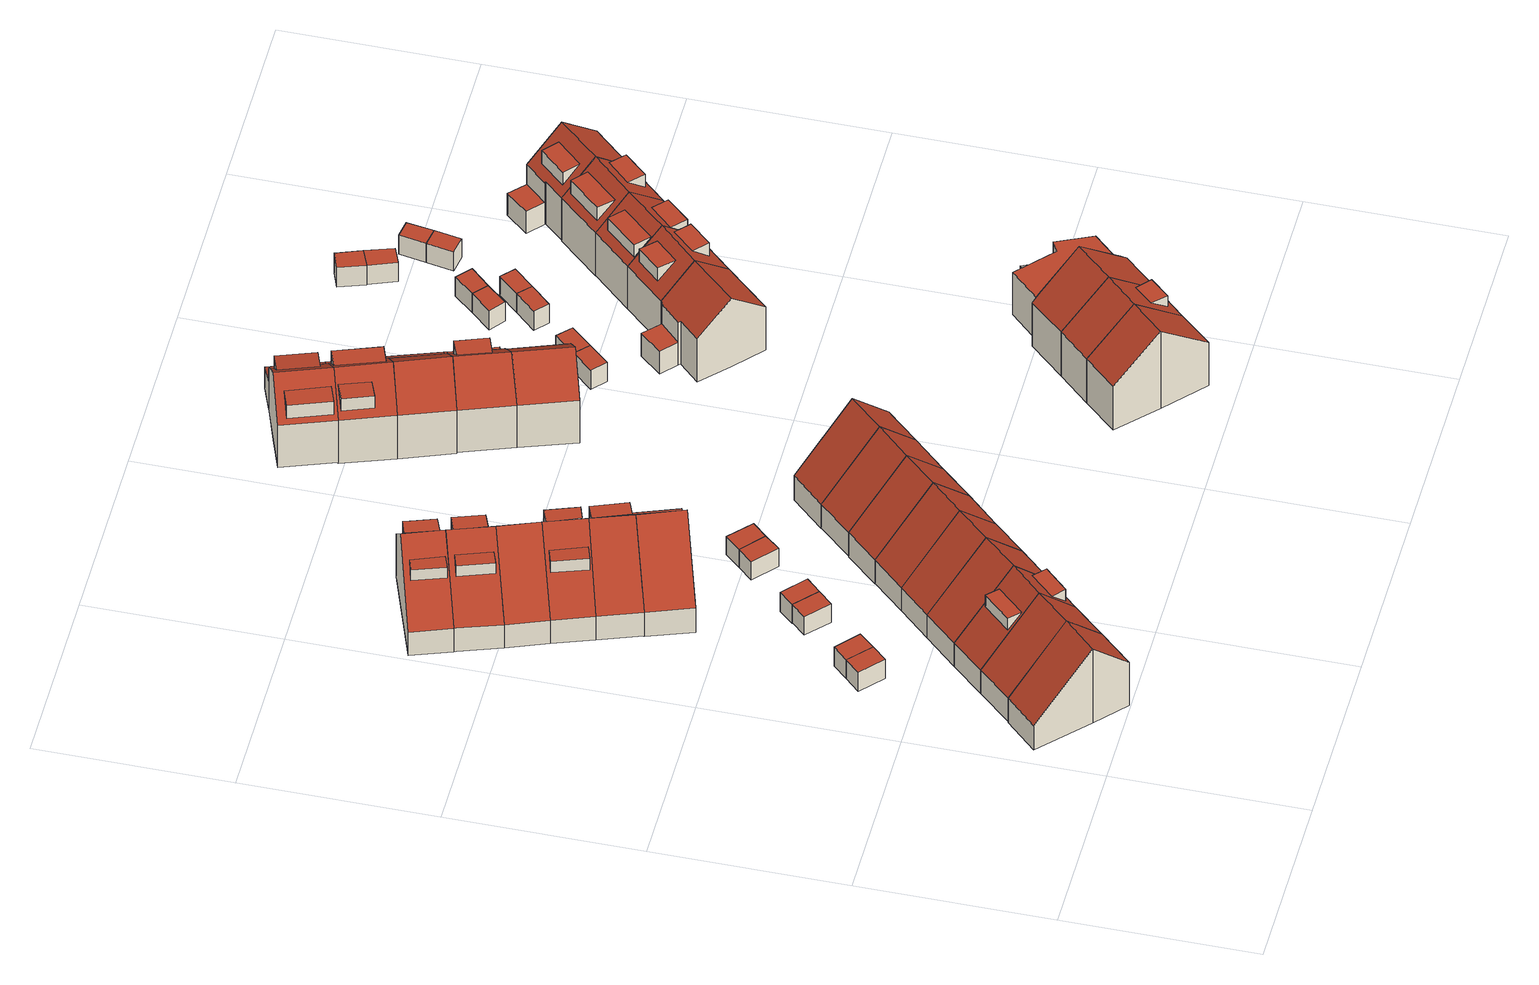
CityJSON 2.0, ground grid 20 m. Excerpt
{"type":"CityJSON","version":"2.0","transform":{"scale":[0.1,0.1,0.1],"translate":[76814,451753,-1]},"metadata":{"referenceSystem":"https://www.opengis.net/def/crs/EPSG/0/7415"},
"CityObjects":{
"building1":{"type":"Building","attributes":{"Volume":339.24,"Dakoppervlakte":68.72,"Muuroppervlakte":190.3,"Vloeroppervlakte":48.71,"hoogte_Z_max_in_m_NAP":9.44,"GEB_DOEL":"woonfunctie","dateOfConstruction":"1982-01-01","measuredHeight":9.8},"geometry":[{"type":"Solid","lod":"2","boundaries":[[[[0,1,2,3,4,5]],[[6,7,8,9]],[[10,11,6,9]],[[8,7,1,0]],[[11,10,4,3]],[[6,11,3,2]],[[8,0,5,4,10,9]],[[2,1,7,6]]]],"semantics":{"surfaces":[{"type":"GroundSurface"},{"type":"RoofSurface"},{"type":"WallSurface"}],"values":[[0,1,1,2,2,2,2,2]]}}]},
"building2":{"type":"Building","attributes":{"Volume":336.18,"Dakoppervlakte":68.73,"Muuroppervlakte":188.43,"Vloeroppervlakte":48.72,"hoogte_Z_max_in_m_NAP":9.44,"GEB_DOEL":"woonfunctie","dateOfConstruction":"1982-01-01","measuredHeight":9.74},"geometry":[{"type":"Solid","lod":"2","boundaries":[[[[12,13,14,15,16,17]],[[18,19,9,8]],[[20,10,9,19]],[[10,20,12,17]],[[18,8,15,14]],[[13,19,18,14]],[[8,9,10,17,16,15]],[[12,20,19,13]]]],"semantics":{"surfaces":[{"type":"GroundSurface"},{"type":"RoofSurface"},{"type":"WallSurface"}],"values":[[0,1,1,2,2,2,2,2]]}}]},
"building3":{"type":"Building","attributes":{"Volume":15.65,"Dakoppervlakte":6.41,"Muuroppervlakte":25.27,"Vloeroppervlakte":6.41,"hoogte_Z_max_in_m_NAP":2.07,"GEB_DOEL":"onbekend","dateOfConstruction":"1982-01-01","measuredHeight":2.44},"geometry":[{"type":"Solid","lod":"2","boundaries":[[[[21,22,23,24]],[[25,26,27,28]],[[21,24,26,25]],[[24,23,27,26]],[[27,23,22,28]],[[21,25,28,22]]]],"semantics":{"surfaces":[{"type":"GroundSurface"},{"type":"RoofSurface"},{"type":"WallSurface"}],"values":[[0,1,2,2,2,2]]}}]},
"building4":{"type":"Building","attributes":{"Volume":15.92,"Dakoppervlakte":6.41,"Muuroppervlakte":25.69,"Vloeroppervlakte":6.41,"hoogte_Z_max_in_m_NAP":2.07,"GEB_DOEL":"onbekend","dateOfConstruction":"1982-01-01","measuredHeight":2.48},"geometry":[{"type":"Solid","lod":"2","boundaries":[[[[29,22,21,30]],[[31,25,28,32]],[[21,22,28,25]],[[22,29,32,28]],[[31,32,29,30]],[[30,21,25,31]]]],"semantics":{"surfaces":[{"type":"GroundSurface"},{"type":"RoofSurface"},{"type":"WallSurface"}],"values":[[0,1,2,2,2,2]]}}]},
"building5":{"type":"Building","attributes":{"Volume":342.34,"Dakoppervlakte":52.06,"Muuroppervlakte":188.65,"Vloeroppervlakte":48.18,"hoogte_Z_max_in_m_NAP":9.44,"GEB_DOEL":"woonfunctie","dateOfConstruction":"1982-01-01","measuredHeight":9.76},"children":["building5-1","building5-2"],"geometry":[{"type":"Solid","lod":"2","boundaries":[[[[33,34,35,14,13,12]],[[19,18,36,37],[38,39,40,41]],[[42,20,19,37],[43,44,45,46]],[[36,18,14,35]],[[34,37,36,35]],[[20,12,13,14,18,19]],[[20,42,33,12]],[[34,33,42,37]],[[38,41,47,48]],[[47,40,39,48]],[[39,38,48]],[[47,41,40]],[[46,49,50,43]],[[49,46,45]],[[50,49,45,44]],[[44,43,50]]]],"semantics":{"surfaces":[{"type":"GroundSurface"},{"type":"RoofSurface"},{"type":"WallSurface"}],"values":[[0,1,1,2,2,2,2,2,1,2,2,2,1,2,2,2]]}}]},
"building5-1":{"type":"BuildingInstallation","attributes":{"relationToConstruction":"outside"},"parents":["building5"],"geometry":[{"type":"MultiSurface","lod":"2","boundaries":[[[38,41,47,48]],[[47,40,39,48]],[[39,38,48]],[[47,41,40]]],"semantics":{"surfaces":[{"type":"RoofSurface"},{"type":"WallSurface"}],"values":[0,1,1,1]}}]},
"building5-2":{"type":"BuildingInstallation","attributes":{"relationToConstruction":"outside"},"parents":["building5"],"geometry":[{"type":"MultiSurface","lod":"2","boundaries":[[[46,49,50,43]],[[49,46,45]],[[50,49,45,44]],[[44,43,50]]],"semantics":{"surfaces":[{"type":"RoofSurface"},{"type":"WallSurface"}],"values":[0,1,1,1]}}]},
"building6":{"type":"Building","attributes":{"Volume":341.25,"Dakoppervlakte":70.01,"Muuroppervlakte":188.41,"Vloeroppervlakte":49.63,"hoogte_Z_max_in_m_NAP":9.44,"GEB_DOEL":"woonfunctie","dateOfConstruction":"1982-01-01","measuredHeight":9.72},"geometry":[{"type":"Solid","lod":"2","boundaries":[[[[51,52,53,35,34,33]],[[54,55,37,36]],[[56,42,37,55]],[[42,56,51,33]],[[36,35,53,54]],[[52,55,54,53]],[[37,42,33,34,35,36]],[[52,51,56,55]]]],"semantics":{"surfaces":[{"type":"GroundSurface"},{"type":"RoofSurface"},{"type":"WallSurface"}],"values":[[0,1,1,2,2,2,2,2]]}}]},
"building7":{"type":"Building","attributes":{"Volume":15.38,"Dakoppervlakte":6.41,"Muuroppervlakte":24.83,"Vloeroppervlakte":6.41,"hoogte_Z_max_in_m_NAP":2.07,"GEB_DOEL":"onbekend","dateOfConstruction":"1982-01-01","measuredHeight":2.4},"geometry":[{"type":"Solid","lod":"2","boundaries":[[[[57,58,59,60]],[[61,62,63,64]],[[57,60,62,61]],[[60,59,63,62]],[[63,59,58,64]],[[58,57,61,64]]]],"semantics":{"surfaces":[{"type":"GroundSurface"},{"type":"RoofSurface"},{"type":"WallSurface"}],"values":[[0,1,2,2,2,2]]}}]},
"building8":{"type":"Building","attributes":{"Volume":15.66,"Dakoppervlakte":6.41,"Muuroppervlakte":25.27,"Vloeroppervlakte":6.41,"hoogte_Z_max_in_m_NAP":2.07,"GEB_DOEL":"onbekend","dateOfConstruction":"1982-01-01","measuredHeight":2.44},"geometry":[{"type":"Solid","lod":"2","boundaries":[[[[65,66,67,68]],[[61,64,69,70]],[[65,68,64,61]],[[68,67,69,64]],[[66,70,69,67]],[[66,65,61,70]]]],"semantics":{"surfaces":[{"type":"GroundSurface"},{"type":"RoofSurface"},{"type":"WallSurface"}],"values":[[0,1,2,2,2,2]]}}]},
"building9":{"type":"Building","attributes":{"Volume":332.38,"Dakoppervlakte":67.57,"Muuroppervlakte":188.92,"Vloeroppervlakte":47.89,"hoogte_Z_max_in_m_NAP":9.44,"GEB_DOEL":"woonfunctie","dateOfConstruction":"1982-01-01","measuredHeight":9.78},"geometry":[{"type":"Solid","lod":"2","boundaries":[[[[51,71,72,73,53,52]],[[74,75,55,54]],[[76,56,55,75]],[[56,76,71,51]],[[54,53,73,74]],[[72,75,74,73]],[[54,55,56,51,52,53]],[[71,76,75,72]]]],"semantics":{"surfaces":[{"type":"GroundSurface"},{"type":"RoofSurface"},{"type":"WallSurface"}],"values":[[0,1,1,2,2,2,2,2]]}}]},
"building10":{"type":"Building","attributes":{"Volume":322.92,"Dakoppervlakte":50.47,"Muuroppervlakte":184.32,"Vloeroppervlakte":46.22,"hoogte_Z_max_in_m_NAP":9.44,"GEB_DOEL":"woonfunctie","dateOfConstruction":"1982-01-01","measuredHeight":9.63},"children":["building10-1","building10-2"],"geometry":[{"type":"Solid","lod":"2","boundaries":[[[[77,78,79,80,81,82]],[[83,84,85,86],[87,88,89,90]],[[83,91,92,84],[93,94,95,96]],[[85,80,79,86]],[[78,83,86,79]],[[85,84,92,82,81,80]],[[77,82,92,91]],[[78,77,91,83]],[[97,98,87,90]],[[97,89,88,98]],[[88,87,98]],[[97,90,89]],[[99,100,93,96]],[[99,96,95]],[[99,95,94,100]],[[94,93,100]]]],"semantics":{"surfaces":[{"type":"GroundSurface"},{"type":"RoofSurface"},{"type":"WallSurface"}],"values":[[0,1,1,2,2,2,2,2,1,2,2,2,1,2,2,2]]}}]},
"building10-1":{"type":"BuildingInstallation","attributes":{"relationToConstruction":"outside"},"parents":["building10"],"geometry":[{"type":"MultiSurface","lod":"2","boundaries":[[[97,98,87,90]],[[97,89,88,98]],[[88,87,98]],[[97,90,89]]],"semantics":{"surfaces":[{"type":"RoofSurface"},{"type":"WallSurface"}],"values":[0,1,1,1]}}]},
"building10-2":{"type":"BuildingInstallation","attributes":{"relationToConstruction":"outside"},"parents":["building10"],"geometry":[{"type":"MultiSurface","lod":"2","boundaries":[[[99,100,93,96]],[[99,96,95]],[[99,95,94,100]],[[94,93,100]]],"semantics":{"surfaces":[{"type":"RoofSurface"},{"type":"WallSurface"}],"values":[0,1,1,1]}}]},
"building11":{"type":"Building","attributes":{"Volume":365.34,"Dakoppervlakte":57.4,"Muuroppervlakte":190.4,"Vloeroppervlakte":51.9,"hoogte_Z_max_in_m_NAP":9.44,"GEB_DOEL":"woonfunctie","dateOfConstruction":"1982-01-01","measuredHeight":9.67},"children":["building11-1","building11-2"],"geometry":[{"type":"Solid","lod":"2","boundaries":[[[[101,102,103,104,79,78,77]],[[105,83,86,106,107],[108,109,110,111]],[[105,112,91,83],[113,114,115,116]],[[103,107,106,86,79,104]],[[105,107,103,102]],[[86,83,91,77,78,79]],[[101,77,91,112]],[[102,101,112,105]],[[117,108,111,118]],[[118,110,109,117]],[[109,108,117]],[[118,111,110]],[[119,113,116,120]],[[120,116,115]],[[120,115,114,119]],[[114,113,119]]]],"semantics":{"surfaces":[{"type":"GroundSurface"},{"type":"RoofSurface"},{"type":"WallSurface"}],"values":[[0,1,1,2,2,2,2,2,1,2,2,2,1,2,2,2]]}}]},
"building11-1":{"type":"BuildingInstallation","attributes":{"relationToConstruction":"outside"},"parents":["building11"],"geometry":[{"type":"MultiSurface","lod":"2","boundaries":[[[117,108,111,118]],[[118,110,109,117]],[[109,108,117]],[[118,111,110]]],"semantics":{"surfaces":[{"type":"RoofSurface"},{"type":"WallSurface"}],"values":[0,1,1,1]}}]},
"building11-2":{"type":"BuildingInstallation","attributes":{"relationToConstruction":"outside"},"parents":["building11"],"geometry":[{"type":"MultiSurface","lod":"2","boundaries":[[[119,113,116,120]],[[120,116,115]],[[120,115,114,119]],[[114,113,119]]],"semantics":{"surfaces":[{"type":"RoofSurface"},{"type":"WallSurface"}],"values":[0,1,1,1]}}]},
"building12":{"type":"Building","attributes":{"Volume":324.6,"Dakoppervlakte":66.64,"Muuroppervlakte":185.65,"Vloeroppervlakte":47.49,"hoogte_Z_max_in_m_NAP":9.44,"GEB_DOEL":"woonfunctie","dateOfConstruction":"1982-01-01","measuredHeight":9.64},"geometry":[{"type":"Solid","lod":"2","boundaries":[[[[101,121,122,123,103,102]],[[112,105,124,125]],[[124,105,107,126]],[[112,125,121,101]],[[107,103,123,126]],[[122,124,126,123]],[[107,105,112,101,102,103]],[[122,121,125,124]]]],"semantics":{"surfaces":[{"type":"GroundSurface"},{"type":"RoofSurface"},{"type":"WallSurface"}],"values":[[0,1,1,2,2,2,2,2]]}}]},
"building13":{"type":"Building","attributes":{"Volume":339.25,"Dakoppervlakte":52.05,"Muuroppervlakte":186.62,"Vloeroppervlakte":48.29,"hoogte_Z_max_in_m_NAP":9.44,"GEB_DOEL":"woonfunctie","dateOfConstruction":"1982-01-01","measuredHeight":9.65},"children":["building13-1","building13-2"],"geometry":[{"type":"Solid","lod":"2","boundaries":[[[[123,122,121,127,128,129]],[[130,131,125,124],[132,133,134,135]],[[130,124,126,136],[137,138,139,140]],[[125,131,127,121]],[[124,125,121,122]],[[131,130,136,129,128,127]],[[123,129,136,126]],[[123,126,124,122]],[[141,142,132,135]],[[141,135,134]],[[142,141,134,133]],[[133,132,142]],[[143,144,137,140]],[[143,139,138,144]],[[138,137,144]],[[143,140,139]]]],"semantics":{"surfaces":[{"type":"GroundSurface"},{"type":"RoofSurface"},{"type":"WallSurface"}],"values":[[0,1,1,2,2,2,2,2,1,2,2,2,1,2,2,2]]}}]},
"building13-1":{"type":"BuildingInstallation","attributes":{"relationToConstruction":"outside"},"parents":["building13"],"geometry":[{"type":"MultiSurface","lod":"2","boundaries":[[[141,142,132,135]],[[141,135,134]],[[142,141,134,133]],[[133,132,142]]],"semantics":{"surfaces":[{"type":"RoofSurface"},{"type":"WallSurface"}],"values":[0,1,1,1]}}]},
"building13-2":{"type":"BuildingInstallation","attributes":{"relationToConstruction":"outside"},"parents":["building13"],"geometry":[{"type":"MultiSurface","lod":"2","boundaries":[[[143,144,137,140]],[[143,139,138,144]],[[138,137,144]],[[143,140,139]]],"semantics":{"surfaces":[{"type":"RoofSurface"},{"type":"WallSurface"}],"values":[0,1,1,1]}}]},
"building14":{"type":"Building","attributes":{"Volume":334.99,"Dakoppervlakte":58.73,"Muuroppervlakte":186.89,"Vloeroppervlakte":48.15,"hoogte_Z_max_in_m_NAP":9.44,"GEB_DOEL":"woonfunctie","dateOfConstruction":"1982-01-01","measuredHeight":9.67},"children":["building14-1"],"geometry":[{"type":"Solid","lod":"2","boundaries":[[[[129,128,127,145,146,147]],[[136,148,149,130]],[[149,150,131,130],[151,152,153,154]],[[145,127,131,150]],[[130,131,127,128]],[[136,129,147,148]],[[128,129,136,130]],[[150,149,148,147,146,145]],[[154,155,156,151]],[[155,154,153]],[[155,153,152,156]],[[152,151,156]]]],"semantics":{"surfaces":[{"type":"GroundSurface"},{"type":"RoofSurface"},{"type":"WallSurface"}],"values":[[0,1,1,2,2,2,2,2,1,2,2,2]]}}]},
"building14-1":{"type":"BuildingInstallation","attributes":{"relationToConstruction":"outside"},"parents":["building14"],"geometry":[{"type":"MultiSurface","lod":"2","boundaries":[[[154,155,156,151]],[[155,154,153]],[[155,153,152,156]],[[152,151,156]]],"semantics":{"surfaces":[{"type":"RoofSurface"},{"type":"WallSurface"}],"values":[0,1,1,1]}}]},
"building15":{"type":"Building","attributes":{"Volume":392.76,"Dakoppervlakte":75.65,"Muuroppervlakte":203.45,"Vloeroppervlakte":60.22,"hoogte_Z_max_in_m_NAP":9.44,"GEB_DOEL":"woonfunctie","dateOfConstruction":"1982-01-01","measuredHeight":9.73},"geometry":[{"type":"Solid","lod":"2","boundaries":[[[[157,158,159,160,161,162,163,164,165,166,167]],[[168,169,170,171,172]],[[173,174,150,149]],[[148,175,173,149]],[[176,177,178,179]],[[160,148,149,161]],[[173,175,159,158,157,176,174]],[[162,161,149,150,179]],[[166,165,169,168]],[[165,164,170,169]],[[171,170,164,163]],[[172,167,166,168]],[[177,176,157,167,172]],[[163,162,179,178,171]],[[177,172,171,178]],[[174,176,179,150]],[[148,160,159,175]]]],"semantics":{"surfaces":[{"type":"GroundSurface"},{"type":"OuterFloorSurface"},{"type":"RoofSurface"},{"type":"WallSurface"}],"values":[[0,1,2,2,2,3,3,3,3,3,3,3,3,3,3,3,3]]}}]},
"building16":{"type":"Building","attributes":{"Volume":333.4,"Dakoppervlakte":68.27,"Muuroppervlakte":187.77,"Vloeroppervlakte":48.39,"hoogte_Z_max_in_m_NAP":9.44,"GEB_DOEL":"woonfunctie","dateOfConstruction":"1982-01-01","measuredHeight":9.73},"geometry":[{"type":"Solid","lod":"2","boundaries":[[[[180,181,182,73,72,71]],[[183,76,75,184]],[[185,184,75,74]],[[74,73,182,185]],[[76,183,180,71]],[[75,76,71,72]],[[185,182,181,180,183,184]],[[72,73,74,75]]]],"semantics":{"surfaces":[{"type":"GroundSurface"},{"type":"RoofSurface"},{"type":"WallSurface"}],"values":[[0,1,1,2,2,2,2,2]]}}]},
"building17":{"type":"Building","attributes":{"Volume":15.23,"Dakoppervlakte":6.41,"Muuroppervlakte":24.59,"Vloeroppervlakte":6.41,"hoogte_Z_max_in_m_NAP":2.07,"GEB_DOEL":"onbekend","dateOfConstruction":"1982-01-01","measuredHeight":2.38},"geometry":[{"type":"Solid","lod":"2","boundaries":[[[[186,187,188,189]],[[190,191,192,193]],[[186,189,190,193]],[[188,191,190,189]],[[191,188,187,192]],[[187,186,193,192]]]],"semantics":{"surfaces":[{"type":"GroundSurface"},{"type":"RoofSurface"},{"type":"WallSurface"}],"values":[[0,1,2,2,2,2]]}}]},
"building18":{"type":"Building","attributes":{"Volume":15.49,"Dakoppervlakte":6.41,"Muuroppervlakte":25,"Vloeroppervlakte":6.41,"hoogte_Z_max_in_m_NAP":2.07,"GEB_DOEL":"onbekend","dateOfConstruction":"1982-01-01","measuredHeight":2.42},"geometry":[{"type":"Solid","lod":"2","boundaries":[[[[186,194,195,187]],[[193,192,196,197]],[[186,187,192,193]],[[187,195,196,192]],[[194,197,196,195]],[[194,186,193,197]]]],"semantics":{"surfaces":[{"type":"GroundSurface"},{"type":"RoofSurface"},{"type":"WallSurface"}],"values":[[0,1,2,2,2,2]]}}]},
"building19":{"type":"Building","attributes":{"Volume":337.13,"Dakoppervlakte":68.35,"Muuroppervlakte":189.96,"Vloeroppervlakte":48.45,"hoogte_Z_max_in_m_NAP":9.44,"GEB_DOEL":"woonfunctie","dateOfConstruction":"1982-01-01","measuredHeight":9.8},"geometry":[{"type":"Solid","lod":"2","boundaries":[[[[198,199,200,201,202,203]],[[204,205,184,185]],[[206,183,184,205]],[[204,185,202,201]],[[183,206,199,198]],[[184,183,198,203]],[[204,201,200,199,206,205]],[[203,202,185,184]]]],"semantics":{"surfaces":[{"type":"GroundSurface"},{"type":"RoofSurface"},{"type":"WallSurface"}],"values":[[0,1,1,2,2,2,2,2]]}}]},
"building20":{"type":"Building","attributes":{"Volume":347.5,"Dakoppervlakte":70.66,"Muuroppervlakte":190.57,"Vloeroppervlakte":50.09,"hoogte_Z_max_in_m_NAP":9.44,"GEB_DOEL":"woonfunctie","dateOfConstruction":"1982-01-01","measuredHeight":9.77},"geometry":[{"type":"Solid","lod":"2","boundaries":[[[[207,208,209,210,211,212]],[[213,214,205,204]],[[215,206,205,214]],[[213,204,207,212]],[[206,215,210,209]],[[208,205,206,209]],[[213,212,211,210,215,214]],[[205,208,207,204]]]],"semantics":{"surfaces":[{"type":"GroundSurface"},{"type":"RoofSurface"},{"type":"WallSurface"}],"values":[[0,1,1,2,2,2,2,2]]}}]},
"building21":{"type":"Building","attributes":{"Volume":345.17,"Dakoppervlakte":70.11,"Muuroppervlakte":190.57,"Vloeroppervlakte":49.69,"hoogte_Z_max_in_m_NAP":9.44,"GEB_DOEL":"woonfunctie","dateOfConstruction":"1982-01-01","measuredHeight":9.79},"geometry":[{"type":"Solid","lod":"2","boundaries":[[[[216,217,218,219,220,221]],[[222,223,214,213]],[[214,223,224,215]],[[224,216,221,215]],[[222,213,219,218]],[[217,223,222,218]],[[220,219,213,214,215,221]],[[217,216,224,223]]]],"semantics":{"surfaces":[{"type":"GroundSurface"},{"type":"RoofSurface"},{"type":"WallSurface"}],"values":[[0,1,1,2,2,2,2,2]]}}]},
"building22":{"type":"Building","attributes":{"Volume":381.67,"Dakoppervlakte":62.24,"Muuroppervlakte":222.94,"Vloeroppervlakte":48,"hoogte_Z_max_in_m_NAP":9.9,"GEB_DOEL":"woonfunctie","dateOfConstruction":"1982-01-01","measuredHeight":10.19},"geometry":[{"type":"Solid","lod":"2","boundaries":[[[[225,226,227,228,229,230]],[[231,232,233,234]],[[235,236,231,234]],[[233,232,229,228]],[[235,226,225,236]],[[230,231,236,225]],[[233,228,227,226,235,234]],[[230,229,232,231]]]],"semantics":{"surfaces":[{"type":"GroundSurface"},{"type":"RoofSurface"},{"type":"WallSurface"}],"values":[[0,1,1,2,2,2,2,2]]}}]},
"building23":{"type":"Building","attributes":{"Volume":343.21,"Dakoppervlakte":61.38,"Muuroppervlakte":182.29,"Vloeroppervlakte":46.87,"hoogte_Z_max_in_m_NAP":8.72,"GEB_DOEL":"woonfunctie","dateOfConstruction":"1982-01-01","measuredHeight":8.96},"geometry":[{"type":"Solid","lod":"2","boundaries":[[[[237,238,239,240,241,242]],[[243,244,245,246]],[[247,246,245,248]],[[237,242,244,243]],[[248,240,239,247]],[[238,246,247,239]],[[248,245,244,242,241,240]],[[238,237,243,246]]]],"semantics":{"surfaces":[{"type":"GroundSurface"},{"type":"RoofSurface"},{"type":"WallSurface"}],"values":[[0,1,1,2,2,2,2,2]]}}]},
"building24":{"type":"Building","attributes":{"Volume":400.66,"Dakoppervlakte":53.86,"Muuroppervlakte":193.1,"Vloeroppervlakte":62.19,"hoogte_Z_max_in_m_NAP":8.72,"GEB_DOEL":"woonfunctie","dateOfConstruction":"1982-01-01","measuredHeight":8.93},"children":["building24-1","building24-2"],"geometry":[{"type":"Solid","lod":"2","boundaries":[[[[249,250,251,252,253,254,255,256,257]],[[258,259,260,261],[262,263,264,265]],[[258,261,266,267,268],[269,270,271,272]],[[273,274,275,276]],[[259,256,255,260]],[[261,260,255,254]],[[253,252,274,273]],[[274,252,251,275]],[[266,273,276,267]],[[250,276,275,251]],[[266,261,254,253,273]],[[259,258,268,267,276,250,249,257,256]],[[264,277,278,265]],[[277,263,262,278]],[[262,265,278]],[[277,264,263]],[[272,271,279,280]],[[279,271,270]],[[279,270,269,280]],[[269,272,280]]]],"semantics":{"surfaces":[{"type":"GroundSurface"},{"type":"RoofSurface"},{"type":"WallSurface"}],"values":[[0,1,1,1,2,2,2,2,2,2,2,2,1,2,2,2,1,2,2,2]]}}]},
"building24-1":{"type":"BuildingInstallation","attributes":{"relationToConstruction":"outside"},"parents":["building24"],"geometry":[{"type":"MultiSurface","lod":"2","boundaries":[[[264,277,278,265]],[[277,263,262,278]],[[262,265,278]],[[277,264,263]]],"semantics":{"surfaces":[{"type":"RoofSurface"},{"type":"WallSurface"}],"values":[0,1,1,1]}}]},
"building24-2":{"type":"BuildingInstallation","attributes":{"relationToConstruction":"outside"},"parents":["building24"],"geometry":[{"type":"MultiSurface","lod":"2","boundaries":[[[272,271,279,280]],[[279,271,270]],[[279,270,269,280]],[[269,272,280]]],"semantics":{"surfaces":[{"type":"RoofSurface"},{"type":"WallSurface"}],"values":[0,1,1,1]}}]},
"building25":{"type":"Building","attributes":{"Volume":398.86,"Dakoppervlakte":54.96,"Muuroppervlakte":194.78,"Vloeroppervlakte":61.44,"hoogte_Z_max_in_m_NAP":8.72,"GEB_DOEL":"woonfunctie","dateOfConstruction":"1982-01-01","measuredHeight":9},"children":["building25-1","building25-2"],"geometry":[{"type":"Solid","lod":"2","boundaries":[[[[281,282,283,284,285,286,287,288]],[[261,260,289,290],[291,292,293,294]],[[290,295,266,261],[296,297,298,299]],[[300,301,274,273]],[[260,285,284,289]],[[290,289,284,283]],[[274,301,281,288]],[[287,273,274,288]],[[295,300,273,266]],[[281,301,300,282]],[[290,283,282,300,295]],[[266,273,287,286,285,260,261]],[[291,294,302,303]],[[302,293,292,303]],[[292,291,303]],[[302,294,293]],[[299,298,304,305]],[[304,298,297]],[[305,304,297,296]],[[305,296,299]]]],"semantics":{"surfaces":[{"type":"GroundSurface"},{"type":"RoofSurface"},{"type":"WallSurface"}],"values":[[0,1,1,1,2,2,2,2,2,2,2,2,1,2,2,2,1,2,2,2]]}}]},
"building25-1":{"type":"BuildingInstallation","attributes":{"relationToConstruction":"outside"},"parents":["building25"],"geometry":[{"type":"MultiSurface","lod":"2","boundaries":[[[291,294,302,303]],[[302,293,292,303]],[[292,291,303]],[[302,294,293]]],"semantics":{"surfaces":[{"type":"RoofSurface"},{"type":"WallSurface"}],"values":[0,1,1,1]}}]},
"building25-2":{"type":"BuildingInstallation","attributes":{"relationToConstruction":"outside"},"parents":["building25"],"geometry":[{"type":"MultiSurface","lod":"2","boundaries":[[[299,298,304,305]],[[304,298,297]],[[305,304,297,296]],[[305,296,299]]],"semantics":{"surfaces":[{"type":"RoofSurface"},{"type":"WallSurface"}],"values":[0,1,1,1]}}]},
"building26":{"type":"Building","attributes":{"Volume":390.27,"Dakoppervlakte":76.69,"Muuroppervlakte":196.68,"Vloeroppervlakte":61.84,"hoogte_Z_max_in_m_NAP":8.72,"GEB_DOEL":"woonfunctie","dateOfConstruction":"1982-01-01","measuredHeight":9.05},"geometry":[{"type":"Solid","lod":"2","boundaries":[[[[306,307,308,309,284,283,282,281]],[[310,311,290,289]],[[290,311,312,295]],[[313,314,301,300]],[[295,300,282,283,284,289,290]],[[284,309,310,289]],[[311,310,309,308]],[[307,306,314,313]],[[301,314,306,281]],[[282,300,301,281]],[[312,313,300,295]],[[308,307,313,312,311]]]],"semantics":{"surfaces":[{"type":"GroundSurface"},{"type":"RoofSurface"},{"type":"WallSurface"}],"values":[[0,1,1,1,2,2,2,2,2,2,2,2]]}}]},
"building27":{"type":"Building","attributes":{"Volume":375.36,"Dakoppervlakte":65.96,"Muuroppervlakte":196.2,"Vloeroppervlakte":60.62,"hoogte_Z_max_in_m_NAP":8.72,"GEB_DOEL":"woonfunctie","dateOfConstruction":"1982-01-01","measuredHeight":8.92},"children":["building27-1"],"geometry":[{"type":"Solid","lod":"2","boundaries":[[[[237,315,316,317,318,319,320,321,322,239,238]],[[246,311,310,243]],[[323,324,312,311,246,247],[325,326,327,328]],[[329,330,331,332]],[[333,329,314,313]],[[310,315,237,243]],[[247,246,243,237,238,239]],[[322,321,331,324,323]],[[311,312,313,317,316]],[[332,320,319,329]],[[332,331,321,320]],[[319,318,314,329]],[[317,313,314,318]],[[330,329,333]],[[312,324,331,330,333,313]],[[316,315,310,311]],[[239,322,323,247]],[[328,334,335,325]],[[334,328,327]],[[334,327,326,335]],[[335,326,325]]]],"semantics":{"surfaces":[{"type":"GroundSurface"},{"type":"RoofSurface"},{"type":"WallSurface"}],"values":[[0,1,1,1,1,2,2,2,2,2,2,2,2,2,2,2,2,1,2,2,2]]}}]},
"building27-1":{"type":"BuildingInstallation","attributes":{"relationToConstruction":"outside"},"parents":["building27"],"geometry":[{"type":"MultiSurface","lod":"2","boundaries":[[[328,334,335,325]],[[334,328,327]],[[334,327,326,335]],[[335,326,325]]],"semantics":{"surfaces":[{"type":"RoofSurface"},{"type":"WallSurface"}],"values":[0,1,1,1]}}]},
"building28":{"type":"Building","attributes":{"Volume":384.04,"Dakoppervlakte":56.23,"Muuroppervlakte":222.19,"Vloeroppervlakte":48.02,"hoogte_Z_max_in_m_NAP":9.9,"GEB_DOEL":"woonfunctie","dateOfConstruction":"1982-01-01","measuredHeight":10.16},"children":["building28-1"],"geometry":[{"type":"Solid","lod":"2","boundaries":[[[[336,337,338,228,227,226]],[[234,233,339,340],[341,342,343,344]],[[340,345,235,234]],[[339,233,228,338]],[[337,340,339,338]],[[235,345,336,226]],[[337,336,345,340]],[[235,226,227,228,233,234]],[[346,344,343,347]],[[347,342,341,346]],[[341,344,346]],[[347,343,342]]]],"semantics":{"surfaces":[{"type":"GroundSurface"},{"type":"RoofSurface"},{"type":"WallSurface"}],"values":[[0,1,1,2,2,2,2,2,1,2,2,2]]}}]},
"building28-1":{"type":"BuildingInstallation","attributes":{"relationToConstruction":"outside"},"parents":["building28"],"geometry":[{"type":"MultiSurface","lod":"2","boundaries":[[[346,344,343,347]],[[347,342,341,346]],[[341,344,346]],[[347,343,342]]],"semantics":{"surfaces":[{"type":"RoofSurface"},{"type":"WallSurface"}],"values":[0,1,1,1]}}]},
"building29":{"type":"Building","attributes":{"Volume":13.96,"Dakoppervlakte":5.53,"Muuroppervlakte":24.18,"Vloeroppervlakte":5.53,"hoogte_Z_max_in_m_NAP":2.22,"GEB_DOEL":"onbekend","dateOfConstruction":"1982-01-01","measuredHeight":2.53},"geometry":[{"type":"Solid","lod":"2","boundaries":[[[[348,349,350,351]],[[352,353,354,355]],[[348,351,353,352]],[[351,350,354,353]],[[354,350,349,355]],[[349,348,352,355]]]],"semantics":{"surfaces":[{"type":"GroundSurface"},{"type":"RoofSurface"},{"type":"WallSurface"}],"values":[[0,1,2,2,2,2]]}}]},
"building30":{"type":"Building","attributes":{"Volume":425.64,"Dakoppervlakte":69.52,"Muuroppervlakte":228.58,"Vloeroppervlakte":53.61,"hoogte_Z_max_in_m_NAP":9.9,"GEB_DOEL":"woonfunctie","dateOfConstruction":"1982-01-01","measuredHeight":10.18},"geometry":[{"type":"Solid","lod":"2","boundaries":[[[[336,356,357,358,359,360,361,338,337]],[[362,363,364,340,339,365]],[[366,367,345,340,364]],[[358,357,366,364]],[[356,367,366,357]],[[367,356,336,345]],[[340,345,336,337,338,339]],[[339,338,361,360,362,365]],[[363,362,360,359]],[[358,364,363,359]]]],"semantics":{"surfaces":[{"type":"GroundSurface"},{"type":"RoofSurface"},{"type":"WallSurface"}],"values":[[0,1,1,2,2,2,2,2,2,2]]}}]},
"building31":{"type":"Building","attributes":{"Volume":14.07,"Dakoppervlakte":5.53,"Muuroppervlakte":24.37,"Vloeroppervlakte":5.53,"hoogte_Z_max_in_m_NAP":2.22,"GEB_DOEL":"onbekend","dateOfConstruction":"1982-01-01","measuredHeight":2.55},"geometry":[{"type":"Solid","lod":"2","boundaries":[[[[348,368,369,349]],[[355,370,371,352]],[[348,349,355,352]],[[355,349,369,370]],[[368,371,370,369]],[[368,348,352,371]]]],"semantics":{"surfaces":[{"type":"GroundSurface"},{"type":"RoofSurface"},{"type":"WallSurface"}],"values":[[0,1,2,2,2,2]]}}]},
"building32":{"type":"Building","attributes":{"Volume":380.25,"Dakoppervlakte":70.98,"Muuroppervlakte":200.58,"Vloeroppervlakte":55.85,"hoogte_Z_max_in_m_NAP":8.7,"GEB_DOEL":"woonfunctie","dateOfConstruction":"1982-01-01","measuredHeight":8.99},"geometry":[{"type":"Solid","lod":"2","boundaries":[[[[372,373,374,375,376,377,378,379,380,381,382,383]],[[384,385,386,387]],[[388,389,390,391,392,393,387,386]],[[394,395,396,397]],[[376,375,388,386]],[[389,388,375,374]],[[382,381,392,391,397]],[[392,381,380,393]],[[393,380,379,378,384,387]],[[384,378,377,385]],[[386,385,377,376]],[[373,372,395,394]],[[395,372,383,396]],[[382,397,396,383]],[[390,394,397,391]],[[390,389,374,373,394]]]],"semantics":{"surfaces":[{"type":"GroundSurface"},{"type":"RoofSurface"},{"type":"WallSurface"}],"values":[[0,1,1,1,2,2,2,2,2,2,2,2,2,2,2,2]]}}]},
"building33":{"type":"Building","attributes":{"Volume":265.47,"Dakoppervlakte":44.09,"Muuroppervlakte":166.81,"Vloeroppervlakte":49.31,"hoogte_Z_max_in_m_NAP":5.33,"GEB_DOEL":"woonfunctie","dateOfConstruction":"1982-01-01","measuredHeight":5.65},"geometry":[{"type":"Solid","lod":"2","boundaries":[[[[398,359,357,399,400,401,402]],[[403,404,405,406]],[[407,408,409,410,411,412]],[[411,399,357,412]],[[359,407,412,357]],[[359,398,408,407]],[[409,408,398,402,404]],[[401,405,404,402]],[[400,406,405,401]],[[409,404,403,410]],[[410,403,406,400,399,411]]]],"semantics":{"surfaces":[{"type":"GroundSurface"},{"type":"OuterFloorSurface"},{"type":"RoofSurface"},{"type":"WallSurface"}],"values":[[0,1,2,3,3,3,3,3,3,3,3]]}}]},
"building34":{"type":"Building","attributes":{"Volume":12.81,"Dakoppervlakte":5.14,"Muuroppervlakte":23.22,"Vloeroppervlakte":5.14,"hoogte_Z_max_in_m_NAP":2.22,"GEB_DOEL":"onbekend","dateOfConstruction":"1982-01-01","measuredHeight":2.49},"geometry":[{"type":"Solid","lod":"2","boundaries":[[[[413,414,415,416]],[[417,418,419,420]],[[413,416,420,419]],[[416,415,417,420]],[[417,415,414,418]],[[414,413,419,418]]]],"semantics":{"surfaces":[{"type":"GroundSurface"},{"type":"RoofSurface"},{"type":"WallSurface"}],"values":[[0,1,2,2,2,2]]}}]},
"building35":{"type":"Building","attributes":{"Volume":330.08,"Dakoppervlakte":41.23,"Muuroppervlakte":177.19,"Vloeroppervlakte":43.86,"hoogte_Z_max_in_m_NAP":8.7,"GEB_DOEL":"woonfunctie","dateOfConstruction":"1982-01-01","measuredHeight":8.93},"children":["building35-1","building35-2"],"geometry":[{"type":"Solid","lod":"2","boundaries":[[[[421,422,423,424,425,426]],[[427,428,388,386],[429,430,431,432]],[[385,433,427,386],[434,435,436,437]],[[433,385,424,423]],[[422,427,433,423]],[[388,426,425,424,385,386]],[[428,421,426,388]],[[421,428,427,422]],[[432,438,439,429]],[[438,432,431]],[[431,430,439,438]],[[439,430,429]],[[440,441,434,437]],[[440,436,435,441]],[[435,434,441]],[[440,437,436]]]],"semantics":{"surfaces":[{"type":"GroundSurface"},{"type":"RoofSurface"},{"type":"WallSurface"}],"values":[[0,1,1,2,2,2,2,2,1,2,2,2,1,2,2,2]]}}]},
"building35-1":{"type":"BuildingInstallation","attributes":{"relationToConstruction":"outside"},"parents":["building35"],"geometry":[{"type":"MultiSurface","lod":"2","boundaries":[[[432,438,439,429]],[[438,432,431]],[[431,430,439,438]],[[439,430,429]]],"semantics":{"surfaces":[{"type":"RoofSurface"},{"type":"WallSurface"}],"values":[0,1,1,1]}}]},
"building35-2":{"type":"BuildingInstallation","attributes":{"relationToConstruction":"outside"},"parents":["building35"],"geometry":[{"type":"MultiSurface","lod":"2","boundaries":[[[440,441,434,437]],[[440,436,435,441]],[[435,434,441]],[[440,437,436]]],"semantics":{"surfaces":[{"type":"RoofSurface"},{"type":"WallSurface"}],"values":[0,1,1,1]}}]},
"building36":{"type":"Building","attributes":{"Volume":13.4,"Dakoppervlakte":5.35,"Muuroppervlakte":23.6,"Vloeroppervlakte":5.35,"hoogte_Z_max_in_m_NAP":2.22,"GEB_DOEL":"onbekend","dateOfConstruction":"1982-01-01","measuredHeight":2.51},"geometry":[{"type":"Solid","lod":"2","boundaries":[[[[442,443,444,445]],[[446,447,448,449]],[[444,443,449,448]],[[443,442,446,449]],[[446,442,445,447]],[[445,444,448,447]]]],"semantics":{"surfaces":[{"type":"GroundSurface"},{"type":"RoofSurface"},{"type":"WallSurface"}],"values":[[0,1,2,2,2,2]]}}]},
"building37":{"type":"Building","attributes":{"Volume":12.69,"Dakoppervlakte":5.14,"Muuroppervlakte":22.99,"Vloeroppervlakte":5.14,"hoogte_Z_max_in_m_NAP":2.22,"GEB_DOEL":"onbekend","dateOfConstruction":"1982-01-01","measuredHeight":2.47},"geometry":[{"type":"Solid","lod":"2","boundaries":[[[[413,450,451,414]],[[419,418,452,453]],[[413,414,418,419]],[[414,451,452,418]],[[450,453,452,451]],[[450,413,419,453]]]],"semantics":{"surfaces":[{"type":"GroundSurface"},{"type":"RoofSurface"},{"type":"WallSurface"}],"values":[[0,1,2,2,2,2]]}}]},
"building38":{"type":"Building","attributes":{"Volume":13.41,"Dakoppervlakte":5.35,"Muuroppervlakte":23.61,"Vloeroppervlakte":5.35,"hoogte_Z_max_in_m_NAP":2.22,"GEB_DOEL":"onbekend","dateOfConstruction":"1982-01-01","measuredHeight":2.51},"geometry":[{"type":"Solid","lod":"2","boundaries":[[[[444,454,455,445]],[[448,447,456,457]],[[444,445,447,448]],[[445,455,456,447]],[[454,457,456,455]],[[448,457,454,444]]]],"semantics":{"surfaces":[{"type":"GroundSurface"},{"type":"RoofSurface"},{"type":"WallSurface"}],"values":[[0,1,2,2,2,2]]}}]},
"building39":{"type":"Building","attributes":{"Volume":325.36,"Dakoppervlakte":37.08,"Muuroppervlakte":175.69,"Vloeroppervlakte":43.09,"hoogte_Z_max_in_m_NAP":8.7,"GEB_DOEL":"woonfunctie","dateOfConstruction":"1982-01-01","measuredHeight":8.92},"children":["building39-1","building39-2"],"geometry":[{"type":"Solid","lod":"2","boundaries":[[[[458,459,460,423,422,421]],[[461,428,427,462],[463,464,465,466]],[[427,433,467,462],[468,469,470,471]],[[467,433,423,460]],[[459,462,467,460]],[[428,421,422,423,433,427]],[[461,458,421,428]],[[458,461,462,459]],[[472,473,463,466]],[[472,466,465]],[[473,472,465,464]],[[473,464,463]],[[471,474,475,468]],[[474,470,469,475]],[[469,468,475]],[[474,471,470]]]],"semantics":{"surfaces":[{"type":"GroundSurface"},{"type":"RoofSurface"},{"type":"WallSurface"}],"values":[[0,1,1,2,2,2,2,2,1,2,2,2,1,2,2,2]]}}]},
"building39-1":{"type":"BuildingInstallation","attributes":{"relationToConstruction":"outside"},"parents":["building39"],"geometry":[{"type":"MultiSurface","lod":"2","boundaries":[[[472,473,463,466]],[[472,466,465]],[[473,472,465,464]],[[473,464,463]]],"semantics":{"surfaces":[{"type":"RoofSurface"},{"type":"WallSurface"}],"values":[0,1,1,1]}}]},
"building39-2":{"type":"BuildingInstallation","attributes":{"relationToConstruction":"outside"},"parents":["building39"],"geometry":[{"type":"MultiSurface","lod":"2","boundaries":[[[471,474,475,468]],[[474,470,469,475]],[[469,468,475]],[[474,471,470]]],"semantics":{"surfaces":[{"type":"RoofSurface"},{"type":"WallSurface"}],"values":[0,1,1,1]}}]},
"building40":{"type":"Building","attributes":{"Volume":14.84,"Dakoppervlakte":5.69,"Muuroppervlakte":25.28,"Vloeroppervlakte":9.55,"hoogte_Z_max_in_m_NAP":2.22,"GEB_DOEL":"onbekend","dateOfConstruction":"1982-01-01","measuredHeight":2.61},"geometry":[{"type":"Solid","lod":"2","boundaries":[[[[476,477,478,479]],[[480,481,482,483]],[[479,478,483,482]],[[478,477,480,483]],[[476,481,480,477]],[[476,479,482,481]]]],"semantics":{"surfaces":[{"type":"GroundSurface"},{"type":"RoofSurface"},{"type":"WallSurface"}],"values":[[0,1,2,2,2,2]]}}]},
"building41":{"type":"Building","attributes":{"Volume":15.24,"Dakoppervlakte":5.99,"Muuroppervlakte":25.41,"Vloeroppervlakte":5.99,"hoogte_Z_max_in_m_NAP":2.22,"GEB_DOEL":"onbekend","dateOfConstruction":"1982-01-01","measuredHeight":2.54},"geometry":[{"type":"Solid","lod":"2","boundaries":[[[[484,485,486,487]],[[482,488,489,483]],[[484,487,488,482]],[[487,486,489,488]],[[485,483,489,486]],[[485,484,482,483]]]],"semantics":{"surfaces":[{"type":"GroundSurface"},{"type":"RoofSurface"},{"type":"WallSurface"}],"values":[[0,1,2,2,2,2]]}}]},
"building42":{"type":"Building","attributes":{"Volume":13.49,"Dakoppervlakte":5.38,"Muuroppervlakte":23.7,"Vloeroppervlakte":5.38,"hoogte_Z_max_in_m_NAP":2.22,"GEB_DOEL":"onbekend","dateOfConstruction":"1982-01-01","measuredHeight":2.51},"geometry":[{"type":"Solid","lod":"2","boundaries":[[[[490,491,492,493]],[[494,495,496,497]],[[495,494,492,491]],[[491,490,496,495]],[[496,490,493,497]],[[493,492,494,497]]]],"semantics":{"surfaces":[{"type":"GroundSurface"},{"type":"RoofSurface"},{"type":"WallSurface"}],"values":[[0,1,2,2,2,2]]}}]},
"building43":{"type":"Building","attributes":{"Volume":13.48,"Dakoppervlakte":5.38,"Muuroppervlakte":23.68,"Vloeroppervlakte":5.38,"hoogte_Z_max_in_m_NAP":2.22,"GEB_DOEL":"onbekend","dateOfConstruction":"1982-01-01","measuredHeight":2.5},"geometry":[{"type":"Solid","lod":"2","boundaries":[[[[492,498,499,493]],[[494,497,500,501]],[[492,493,497,494]],[[500,497,493,499]],[[498,501,500,499]],[[498,492,494,501]]]],"semantics":{"surfaces":[{"type":"GroundSurface"},{"type":"RoofSurface"},{"type":"WallSurface"}],"values":[[0,1,2,2,2,2]]}}]},
"building44":{"type":"Building","attributes":{"Volume":336.25,"Dakoppervlakte":37.51,"Muuroppervlakte":179.29,"Vloeroppervlakte":43.96,"hoogte_Z_max_in_m_NAP":8.7,"GEB_DOEL":"woonfunctie","dateOfConstruction":"1982-01-01","measuredHeight":9},"children":["building44-1","building44-2"],"geometry":[{"type":"Solid","lod":"2","boundaries":[[[[502,503,504,505,506,507]],[[462,467,508,509],[510,511,512,513]],[[509,514,461,462],[515,516,517,518]],[[461,514,505,504]],[[503,462,461,504]],[[508,507,506,505,514,509]],[[508,467,502,507]],[[503,502,467,462]],[[510,513,519,520]],[[519,513,512]],[[519,512,511,520]],[[520,511,510]],[[518,521,522,515]],[[521,518,517]],[[522,521,517,516]],[[516,515,522]]]],"semantics":{"surfaces":[{"type":"GroundSurface"},{"type":"RoofSurface"},{"type":"WallSurface"}],"values":[[0,1,1,2,2,2,2,2,1,2,2,2,1,2,2,2]]}}]},
"building44-1":{"type":"BuildingInstallation","attributes":{"relationToConstruction":"outside"},"parents":["building44"],"geometry":[{"type":"MultiSurface","lod":"2","boundaries":[[[510,513,519,520]],[[519,513,512]],[[519,512,511,520]],[[520,511,510]]],"semantics":{"surfaces":[{"type":"RoofSurface"},{"type":"WallSurface"}],"values":[0,1,1,1]}}]},
"building44-2":{"type":"BuildingInstallation","attributes":{"relationToConstruction":"outside"},"parents":["building44"],"geometry":[{"type":"MultiSurface","lod":"2","boundaries":[[[518,521,522,515]],[[521,518,517]],[[522,521,517,516]],[[516,515,522]]],"semantics":{"surfaces":[{"type":"RoofSurface"},{"type":"WallSurface"}],"values":[0,1,1,1]}}]},
"building45":{"type":"Building","attributes":{"Volume":350.93,"Dakoppervlakte":55.7,"Muuroppervlakte":191.71,"Vloeroppervlakte":51.31,"hoogte_Z_max_in_m_NAP":8.7,"GEB_DOEL":"woonfunctie","dateOfConstruction":"1982-01-01","measuredHeight":8.93},"children":["building45-1"],"geometry":[{"type":"Solid","lod":"2","boundaries":[[[[523,524,525,526,527,528,529,530,531,532]],[[533,534,509,508]],[[514,509,534,535,536,537],[538,539,540,541]],[[542,543,544,545]],[[531,530,514,537]],[[514,530,529,528,508,509]],[[533,508,528,527]],[[526,534,533,527]],[[532,544,543,523]],[[525,524,542,545]],[[524,523,543,542]],[[544,536,535,545]],[[535,534,526,525,545]],[[532,531,537,536,544]],[[541,540,546,547]],[[546,540,539]],[[547,546,539,538]],[[547,538,541]]]],"semantics":{"surfaces":[{"type":"GroundSurface"},{"type":"RoofSurface"},{"type":"WallSurface"}],"values":[[0,1,1,1,2,2,2,2,2,2,2,2,2,2,1,2,2,2]]}}]},
"building45-1":{"type":"BuildingInstallation","attributes":{"relationToConstruction":"outside"},"parents":["building45"],"geometry":[{"type":"MultiSurface","lod":"2","boundaries":[[[541,540,546,547]],[[546,540,539]],[[547,546,539,538]],[[547,538,541]]],"semantics":{"surfaces":[{"type":"RoofSurface"},{"type":"WallSurface"}],"values":[0,1,1,1]}}]}
},
"vertices":[
[130,36,6],[99,2,6],[68,30,6],[19,76,6],[50,108,6],[99,63,6],[68,30,104],[99,2,63],[130,36,63],[99,63,104],[50,108,38],[19,76,38],
[81,142,7],[130,97,7],[160,69,7],[130,36,7],[99,63,7],[50,108,7],[160,69,63],[130,97,104],[81,142,38],
[72,271,6],[95,250,6],[81,235,6],[58,256,6],[72,271,31],[58,256,31],[81,235,31],[95,250,31],
[109,266,6],[86,286,6],[86,286,31],[109,266,31],
[111,175,7],[160,129,7],[190,101,7],[190,101,63],[160,129,104],[169,113,86],[181,102,71],[158,78,71],[146,88,86],[111,175,38],[118,111,86],[107,122,71],[133,150,71],[144,139,86],[158,78,86],[181,102,86],[133,150,86],[107,122,86],
[142,209,7],[191,163,7],[221,135,7],[221,135,64],[191,163,104],[142,209,38],
[133,338,7],[156,317,7],[142,302,7],[119,323,7],[133,338,31],[119,323,31],[142,302,31],[156,317,31],
[133,338,6],[146,353,6],[170,332,6],[156,317,6],[170,332,31],[146,353,31],
[172,241,7],[221,196,7],[251,168,7],[251,168,64],[221,196,104],[172,241,38],
[120,678,8],[82,663,8],[19,640,8],[4,681,8],[67,703,8],[106,717,8],[82,663,104],[67,703,104],[4,681,39],[19,640,39],[64,659,87],[50,654,73],[39,687,73],[52,691,87],[120,678,64],[106,717,64],[85,704,88],[100,709,72],[111,678,72],[96,672,88],[39,687,87],[50,654,87],[111,678,88],[100,709,88],
[137,632,8],[98,618,8],[35,595,8],[20,638,8],[98,618,104],[20,638,39],[35,595,39],[81,616,87],[67,611,73],[54,646,73],[68,651,87],[137,632,64],[100,660,88],[116,666,72],[127,635,72],[112,629,88],[67,611,87],[54,646,87],[116,666,88],[127,635,88],
[152,591,8],[114,577,8],[51,554,8],[114,577,104],[152,591,64],[51,554,39],
[168,548,8],[129,535,8],[66,513,8],[129,535,104],[168,548,64],[131,577,88],[146,583,72],[158,550,72],[144,545,88],[66,513,39],[110,531,85],[95,526,70],[83,561,70],[97,566,85],[158,550,88],[146,583,88],[83,561,85],[95,526,85],
[183,507,8],[144,493,8],[82,470,8],[82,470,39],[144,493,104],[183,507,64],[146,536,88],[161,542,72],[175,506,72],[160,500,88],[175,506,88],[161,542,88],
[200,461,7],[162,447,7],[99,424,7],[82,470,7],[144,493,7],[183,507,7],[186,508,7],[195,512,7],[197,512,7],[214,466,7],[203,462,7],[214,466,38],[197,512,38],[195,512,38],[186,508,38],[203,462,38],[162,447,104],[200,461,64],[99,424,39],[200,461,63],[203,462,63],[186,508,63],[183,507,63],
[203,274,7],[252,229,7],[282,201,7],[203,274,38],[252,229,104],[282,201,64],
[194,404,7],[217,384,7],[204,368,7],[180,389,7],[180,389,31],[204,368,31],[217,384,31],[194,404,31],
[208,420,7],[231,399,7],[231,399,31],[208,420,31],
[203,274,6],[233,307,6],[282,262,6],[312,234,6],[282,201,6],[252,229,6],[312,234,64],[282,262,104],[233,307,38],
[312,234,7],[282,262,7],[233,307,7],[264,341,7],[314,296,7],[344,268,7],[344,268,64],[314,296,104],[264,341,38],
[296,375,6],[345,330,6],[375,302,6],[344,268,6],[314,296,6],[264,341,6],[375,302,64],[345,330,104],[296,375,38],
[457,103,7],[487,136,7],[526,99,7],[566,62,7],[537,29,7],[496,66,7],[496,66,109],[537,29,64],[566,62,64],[526,99,109],[487,136,65],[457,103,65],
[302,646,8],[338,660,8],[374,674,8],[395,616,8],[359,603,8],[322,590,8],[302,646,64],[322,590,64],[359,603,97],[338,660,97],[374,674,64],[395,616,64],
[296,886,8],[298,887,8],[325,897,8],[345,843,8],[318,833,8],[279,819,8],[243,806,8],[223,860,8],[259,873,8],[259,873,97],[223,860,64],[243,806,64],[279,819,97],[246,811,68],[230,853,68],[249,860,85],[265,818,85],[318,833,62],[298,887,62],[296,886,65],[292,880,69],[306,841,69],[287,834,87],[273,873,87],[318,833,45],[345,843,36],[325,897,36],[298,887,45],[230,853,85],[246,811,85],[306,841,86],[292,880,86],
[365,790,7],[338,780,7],[299,766,7],[262,753,7],[243,806,7],[279,819,7],[318,833,7],[345,843,7],[262,753,64],[299,766,97],[279,782,86],[261,775,70],[250,805,70],[268,812,86],[338,780,62],[310,829,70],[327,782,70],[308,775,87],[291,822,87],[338,780,45],[365,790,36],[250,805,86],[261,775,86],[327,782,87],[310,829,87],
[384,737,7],[357,727,7],[319,713,7],[282,700,7],[282,700,64],[319,713,97],[357,727,62],[357,727,45],[384,737,36],
[282,700,8],[319,713,8],[357,727,8],[384,737,8],[385,734,8],[403,687,8],[376,676,8],[374,675,8],[374,675,64],[376,676,62],[332,712,87],[350,719,70],[362,687,70],[343,680,87],[385,734,36],[358,724,36],[376,676,36],[403,687,36],[358,724,45],[362,687,87],[350,719,87],
[517,168,7],[556,131,7],[596,94,7],[596,94,64],[556,131,109],[584,96,73],[566,76,73],[553,89,87],[570,108,87],[517,168,65],[584,96,87],[566,76,87],
[415,618,7],[429,605,7],[410,584,7],[396,597,7],[415,618,32],[396,597,32],[410,584,32],[429,605,32],
[550,204,7],[556,199,7],[590,168,7],[624,136,7],[630,131,7],[597,95,7],[630,131,64],[624,136,71],[590,168,109],[597,95,64],[556,199,71],[550,204,64],
[434,640,7],[448,627,7],[448,627,32],[434,640,32],
[451,561,7],[468,545,7],[469,544,7],[471,546,7],[499,520,7],[528,494,7],[486,448,7],[457,474,7],[429,501,7],[449,522,7],[447,524,7],[431,538,7],[486,448,64],[528,494,64],[499,520,97],[457,474,97],[471,546,64],[469,544,64],[468,545,63],[447,524,63],[449,522,64],[429,501,64],[468,545,37],[451,561,37],[431,538,37],[447,524,37],
[653,167,7],[587,232,7],[606,215,7],[622,233,7],[636,204,7],[624,198,38],[636,204,38],[622,233,38],[606,215,38],[624,136,63],[653,167,63],[636,204,63],[624,198,63],[587,232,63],[556,199,63],
[481,689,7],[494,677,7],[474,656,7],[461,668,7],[474,656,32],[494,677,32],[481,689,32],[461,668,32],
[509,588,8],[538,561,8],[566,535,8],[528,494,8],[499,520,8],[471,546,8],[538,561,97],[509,588,64],[504,540,88],[490,554,71],[511,577,71],[525,563,88],[566,535,64],[540,550,89],[554,537,72],[533,514,72],[519,527,89],[511,577,88],[490,554,88],[533,514,89],[554,537,89],
[467,697,7],[452,709,7],[471,730,7],[485,718,7],[467,697,32],[485,718,32],[471,730,32],[452,709,32],
[500,710,7],[513,698,7],[513,698,32],[500,710,32],
[489,751,7],[504,738,7],[504,738,32],[489,751,32],
[546,628,8],[575,602,8],[604,576,8],[546,628,64],[575,602,97],[530,570,87],[516,583,71],[546,616,71],[560,603,87],[604,576,64],[569,579,87],[583,566,71],[561,542,71],[547,555,87],[546,616,87],[516,583,87],[561,542,87],[583,566,87],
[476,863,6],[494,870,6],[504,844,6],[485,836,6],[494,870,32],[476,863,32],[485,836,32],[504,844,32],
[485,836,7],[504,844,7],[514,815,7],[496,808,7],[496,808,32],[514,815,32],
[541,757,7],[522,760,7],[527,788,7],[546,785,7],[527,788,32],[522,760,32],[541,757,32],[546,785,32],
[532,816,7],[550,813,7],[550,813,32],[532,816,32],
[604,576,7],[575,602,7],[546,628,7],[585,670,7],[614,644,7],[642,617,7],[642,617,64],[614,644,97],[619,632,87],[633,619,71],[611,595,71],[597,609,87],[585,670,64],[571,615,87],[557,629,70],[587,662,70],[602,649,87],[611,595,87],[633,619,87],[587,662,87],[557,629,87],
[586,705,8],[606,728,8],[622,713,8],[652,686,8],[681,659,8],[642,617,8],[614,644,8],[585,670,8],[603,690,8],[602,691,8],[681,659,64],[652,686,97],[622,713,63],[602,691,63],[603,690,64],[596,672,70],[620,698,70],[635,685,87],[611,659,87],[606,728,37],[586,705,37],[602,691,37],[622,713,37],[620,698,87],[596,672,87]
]}
